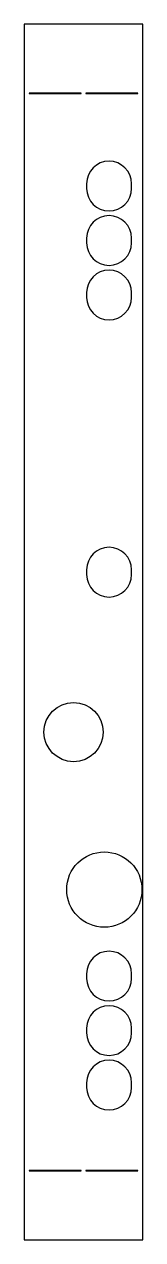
# Model space of a CAD drawing. Header units: millimetres. Extents: x 115 to 165, y -149 to 364.
import ezdxf

# ---------------------------------------------------------------- set-up
doc = ezdxf.new("R2010")
doc.units = ezdxf.units.MM

msp = doc.modelspace()

# ---------------------------------------------------------------- linework, layer by layer
at = {"color": 7, "linetype": 'Continuous', "lineweight": 25}
for p, q in [((114.7, 364.48), (114.7, -148.58)), ((164.7, 364.48), (114.7, 364.48)), ((164.7, -148.58), (164.7, 364.48)), ((138.7, 335.34), (116.7, 335.34)), ((116.7, 335.34), (116.7, 335.33)), ((116.7, 335.33), (138.7, 335.33)), ((138.7, 335.33), (138.7, 335.34)), ((140.7, 335.34), (140.7, 335.33)), ((162.7, 335.34), (140.7, 335.34)), ((140.7, 335.33), (162.7, 335.33)), ((162.7, 335.33), (162.7, 335.34)), ((141, 297.2), (141, 295.2)), ((160, 295.2), (160, 297.2)), ((141, 274.2), (141, 272.2)), ((160, 272.2), (160, 274.2)), ((141, 251.2), (141, 249.2)), ((160, 249.2), (160, 251.2)), ((141, 134.2), (141, 132.2)), ((160, 132.2), (160, 134.2)), ((141, -36.3), (141, -38.3)), ((160, -38.3), (160, -36.3)), ((141, -59.3), (141, -61.3)), ((160, -61.3), (160, -59.3)), ((141, -82.3), (141, -84.3)), ((160, -84.3), (160, -82.3)), ((138.7, -119.43), (116.7, -119.43)), ((116.7, -119.43), (116.7, -119.44)), ((116.7, -119.44), (138.7, -119.44)), ((138.7, -119.44), (138.7, -119.43)), ((162.7, -119.43), (140.7, -119.43)), ((140.7, -119.43), (140.7, -119.44)), ((140.7, -119.44), (162.7, -119.44)), ((162.7, -119.44), (162.7, -119.43)), ((114.7, -148.58), (164.7, -148.58))]:
    msp.add_line(p, q, dxfattribs=at)
for centre, radius in [((135.5, 65.7), 12.5), ((148.5, -0.8), 15.9)]:
    msp.add_circle(centre, radius, dxfattribs=at)
for centre, start, end in [((150.5, 297.2), 0, 180), ((150.5, 295.2), 180, 0), ((150.5, 274.2), 0, 180), ((150.5, 272.2), 180, 0), ((150.5, 251.2), 0, 180), ((150.5, 249.2), 180, 0), ((150.5, 134.2), 0, 180), ((150.5, 132.2), 180, 0), ((150.5, -36.3), 0, 180), ((150.5, -38.3), 180, 0), ((150.5, -59.3), 0, 180), ((150.5, -61.3), 180, 0), ((150.5, -82.3), 0, 180), ((150.5, -84.3), 180, 0)]:
    msp.add_arc(centre, 9.5, start, end, dxfattribs=at)

doc.saveas('drawing.dxf')
